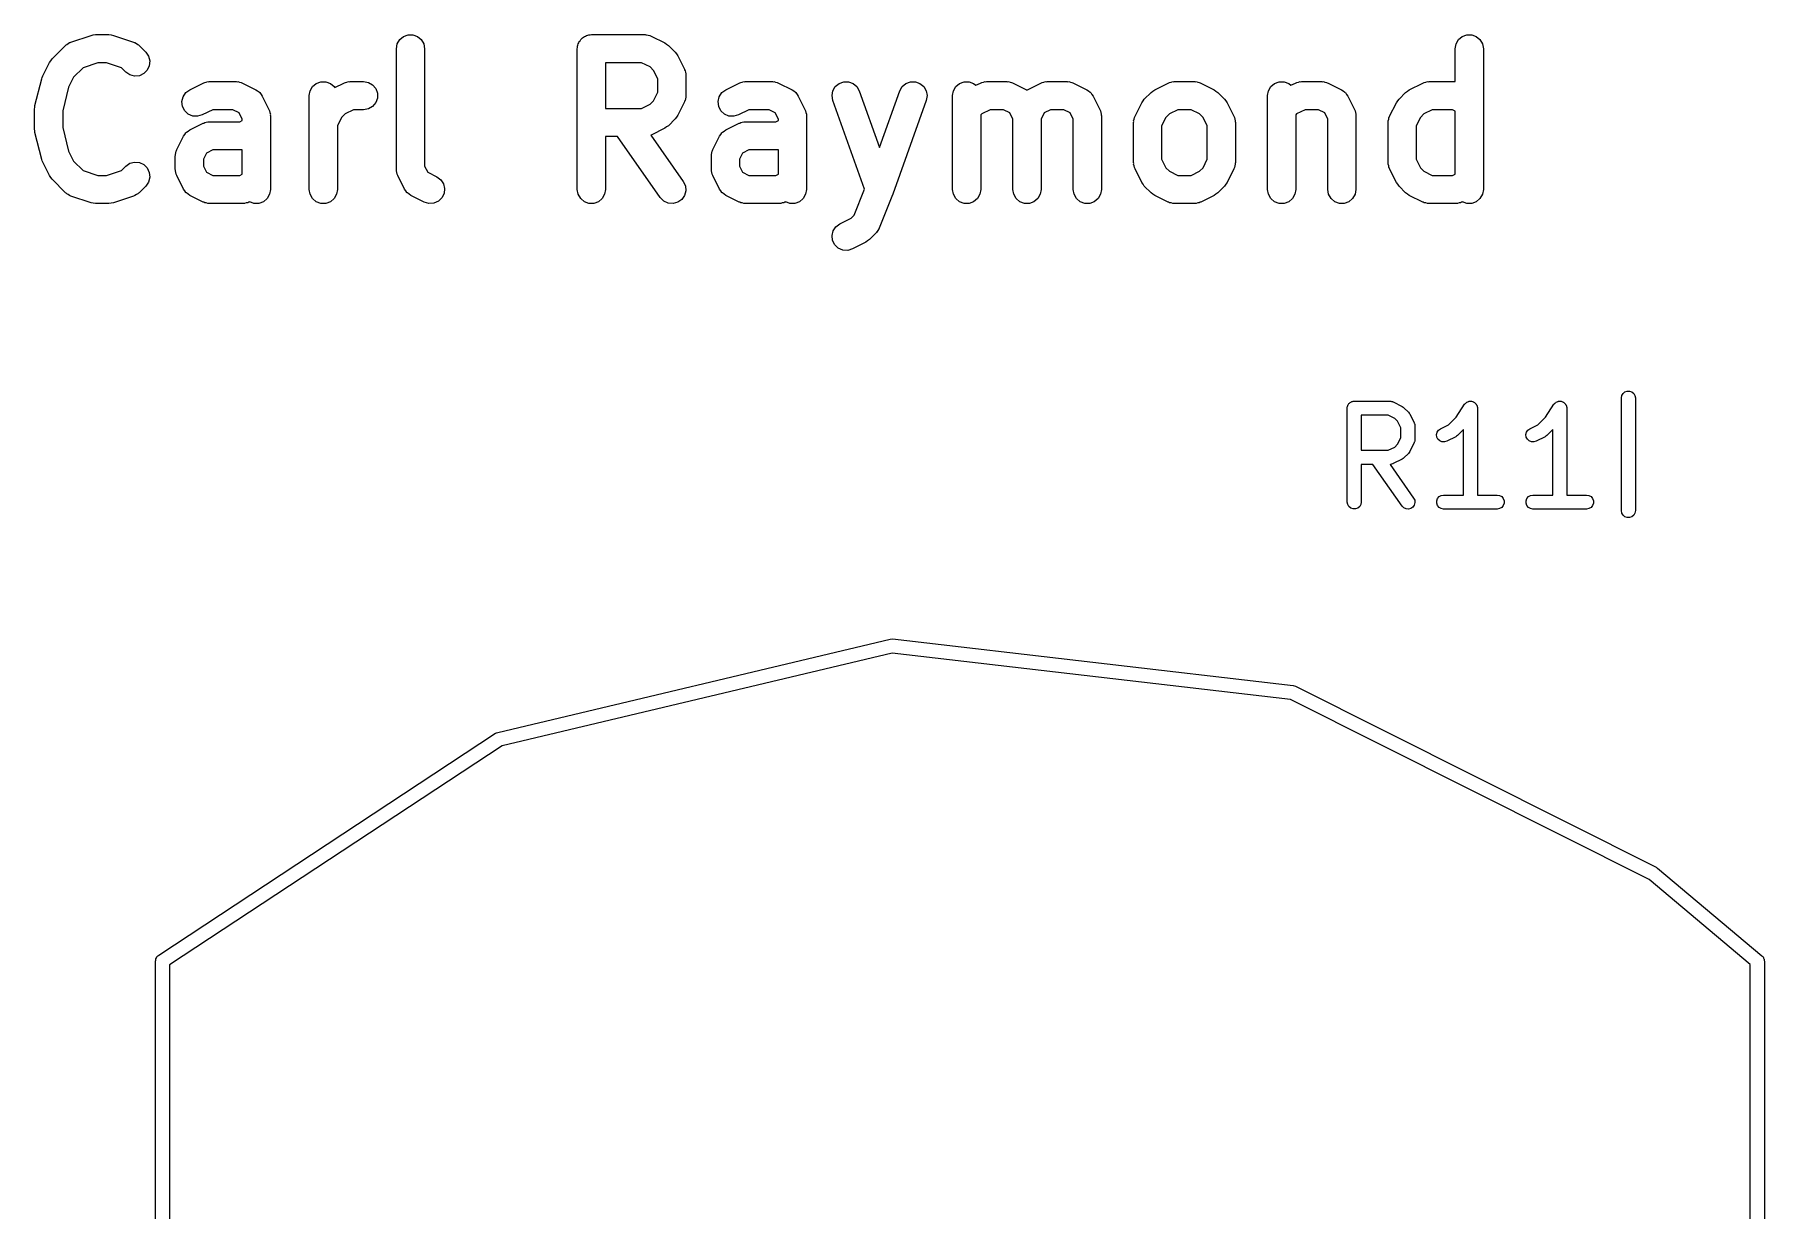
# Model space of a CAD drawing. Extents: x 76 to 223, y -93 to -41.
# Drawn here: x 150.14 to 168.57, y -53.66 to -41.13 of the extents above; entities that cross this region are included whole.
import ezdxf

# ---------------------------------------------------------------- set-up
doc = ezdxf.new("R2010")
doc.units = 0
doc.header["$MEASUREMENT"] = 0
doc.layers.add('BLACK', color=7, linetype='CONTINUOUS')

msp = doc.modelspace()

# ---------------------------------------------------------------- linework, layer by layer
at = {"layer": 'Black'}
for p, q in [((150.323, -41.3868), (150.465, -41.2439)), ((150.465, -41.2439), (150.472, -41.239)), ((150.472, -41.239), (150.478, -41.2325)), ((150.478, -41.2325), (150.494, -41.2241)), ((150.494, -41.2241), (150.508, -41.2141)), ((150.508, -41.2141), (150.516, -41.2118)), ((150.516, -41.2118), (150.524, -41.2077)), ((150.524, -41.2077), (150.738, -41.1363)), ((150.738, -41.1363), (150.762, -41.1327)), ((150.762, -41.1327), (150.786, -41.1286)), ((150.786, -41.1286), (150.929, -41.1286)), ((150.929, -41.1286), (150.952, -41.1327)), ((150.952, -41.1327), (150.976, -41.1363)), ((150.976, -41.1363), (151.19, -41.2077)), ((151.19, -41.2077), (151.198, -41.2118)), ((151.198, -41.2118), (151.206, -41.2141)), ((151.206, -41.2141), (151.221, -41.2241)), ((151.221, -41.2241), (151.236, -41.2325)), ((151.236, -41.2325), (151.242, -41.239)), ((151.242, -41.239), (151.249, -41.2439)), ((151.249, -41.2439), (151.32, -41.3154)), ((153.993, -41.2786), (154.002, -41.2273)), ((153.993, -42.5643), (153.993, -41.2786)), ((154.002, -41.2273), (154.028, -41.1822)), ((154.028, -41.1822), (154.068, -41.1487)), ((154.068, -41.1487), (154.117, -41.1308)), ((154.117, -41.1308), (154.169, -41.1308)), ((154.169, -41.1308), (154.218, -41.1487)), ((154.218, -41.1487), (154.258, -41.1822)), ((154.258, -41.1822), (154.284, -41.2273)), ((154.284, -41.2273), (154.293, -41.2786)), ((154.293, -41.2786), (154.293, -42.5289)), ((155.921, -41.2786), (155.924, -41.2656)), ((155.921, -42.7786), (155.921, -41.2786)), ((155.924, -41.2525), (155.928, -41.2402)), ((155.924, -41.2656), (155.924, -41.2525)), ((155.928, -41.2402), (155.93, -41.2273)), ((155.93, -41.2273), (155.937, -41.2159)), ((155.937, -41.2159), (155.942, -41.2036)), ((155.942, -41.2036), (155.95, -41.1935)), ((155.95, -41.1935), (155.957, -41.1822)), ((155.957, -41.1822), (155.967, -41.1737)), ((155.967, -41.1737), (155.975, -41.1637)), ((155.975, -41.1637), (155.986, -41.1571)), ((155.986, -41.1571), (155.996, -41.1487)), ((155.996, -41.1487), (156.009, -41.1442)), ((156.009, -41.1442), (156.02, -41.1376)), ((156.02, -41.1376), (156.033, -41.1353)), ((156.033, -41.1353), (156.045, -41.1308)), ((156.045, -41.1308), (156.059, -41.1308)), ((156.059, -41.1308), (156.071, -41.1286)), ((156.071, -41.1286), (156.643, -41.1286)), ((156.643, -41.1286), (156.651, -41.1301)), ((156.651, -41.1301), (156.66, -41.1296)), ((156.66, -41.1296), (156.677, -41.1346)), ((156.677, -41.1346), (156.694, -41.1376)), ((156.694, -41.1376), (156.702, -41.1419)), ((156.702, -41.1419), (156.71, -41.1444)), ((156.71, -41.1444), (156.853, -41.2158)), ((156.853, -41.2158), (156.872, -41.2301)), ((156.872, -41.2301), (156.892, -41.2439)), ((156.892, -41.2439), (156.963, -41.3154)), ((165.279, -41.2786), (165.288, -41.2273)), ((165.279, -41.6286), (165.279, -41.2786)), ((165.288, -41.2273), (165.314, -41.1822)), ((165.314, -41.1822), (165.354, -41.1487)), ((165.354, -41.1487), (165.403, -41.1308)), ((165.403, -41.1308), (165.455, -41.1308)), ((165.455, -41.1308), (165.504, -41.1487)), ((165.504, -41.1487), (165.543, -41.1822)), ((165.543, -41.1822), (165.57, -41.2273)), ((165.57, -41.2273), (165.579, -41.2786)), ((165.579, -41.2786), (165.579, -42.7786)), ((150.223, -41.5686), (150.294, -41.4258)), ((150.294, -41.4258), (150.309, -41.4065)), ((150.309, -41.4065), (150.323, -41.3868)), ((150.652, -41.4811), (150.552, -41.5817)), ((150.81, -41.4286), (150.652, -41.4811)), ((150.904, -41.4286), (150.81, -41.4286)), ((151.062, -41.4811), (150.904, -41.4286)), ((151.108, -41.5275), (151.062, -41.4811)), ((151.32, -41.3154), (151.35, -41.358)), ((151.359, -41.4603), (151.337, -41.5075)), ((151.35, -41.358), (151.364, -41.4084)), ((151.364, -41.4084), (151.359, -41.4603)), ((156.221, -41.4286), (156.221, -41.9143)), ((156.607, -41.4286), (156.221, -41.4286)), ((156.697, -41.4733), (156.607, -41.4286)), ((156.734, -41.5103), (156.697, -41.4733)), ((156.963, -41.3154), (156.977, -41.3351)), ((156.977, -41.3351), (156.991, -41.3543)), ((156.991, -41.3543), (157.063, -41.4972)), ((150.14, -41.885), (150.212, -41.5993)), ((150.212, -41.5993), (150.218, -41.5844)), ((150.218, -41.5844), (150.223, -41.5686)), ((150.552, -41.5817), (150.499, -41.6881)), ((151.151, -41.5574), (151.108, -41.5275)), ((151.201, -41.5709), (151.151, -41.5574)), ((151.253, -41.5663), (151.201, -41.5709)), ((151.3, -41.5443), (151.253, -41.5663)), ((151.337, -41.5075), (151.3, -41.5443)), ((151.79, -41.7158), (151.933, -41.6444)), ((151.933, -41.6444), (151.941, -41.6419)), ((151.941, -41.6419), (151.949, -41.6376)), ((151.949, -41.6376), (151.966, -41.6346)), ((151.966, -41.6346), (151.983, -41.6296)), ((151.983, -41.6296), (151.991, -41.6301)), ((151.991, -41.6301), (152, -41.6286)), ((152, -41.6286), (152.286, -41.6286)), ((152.286, -41.6286), (152.294, -41.6301)), ((152.294, -41.6301), (152.303, -41.6296)), ((152.303, -41.6296), (152.32, -41.6346)), ((152.32, -41.6346), (152.337, -41.6376)), ((152.337, -41.6376), (152.345, -41.6419)), ((152.345, -41.6419), (152.353, -41.6444)), ((152.353, -41.6444), (152.496, -41.7158)), ((153.099, -41.6822), (153.139, -41.6487)), ((153.139, -41.6487), (153.188, -41.6308)), ((153.188, -41.6308), (153.24, -41.6308)), ((153.24, -41.6308), (153.289, -41.6487)), ((153.289, -41.6487), (153.329, -41.6822)), ((153.336, -41.6931), (153.433, -41.6444)), ((153.433, -41.6444), (153.441, -41.6419)), ((153.441, -41.6419), (153.449, -41.6376)), ((153.449, -41.6376), (153.466, -41.6346)), ((153.466, -41.6346), (153.483, -41.6296)), ((153.483, -41.6296), (153.491, -41.6301)), ((153.491, -41.6301), (153.5, -41.6286)), ((153.5, -41.6286), (153.643, -41.6286)), ((153.643, -41.6286), (153.694, -41.6376)), ((153.694, -41.6376), (153.739, -41.6637)), ((153.739, -41.6637), (153.773, -41.7036)), ((156.779, -41.5997), (156.734, -41.5103)), ((156.779, -41.7432), (156.779, -41.5997)), ((157.063, -41.4972), (157.065, -41.5055)), ((157.065, -41.5055), (157.07, -41.513)), ((157.07, -41.513), (157.073, -41.5303)), ((157.073, -41.5303), (157.078, -41.5471)), ((157.078, -41.5471), (157.077, -41.5558)), ((157.077, -41.5558), (157.079, -41.5643)), ((157.079, -41.5643), (157.079, -41.7786)), ((157.504, -41.7158), (157.647, -41.6444)), ((157.647, -41.6444), (157.655, -41.6419)), ((157.655, -41.6419), (157.663, -41.6376)), ((157.663, -41.6376), (157.68, -41.6346)), ((157.68, -41.6346), (157.697, -41.6296)), ((157.697, -41.6296), (157.706, -41.6301)), ((157.706, -41.6301), (157.714, -41.6286)), ((157.714, -41.6286), (158, -41.6286)), ((158, -41.6286), (158.009, -41.6301)), ((158.009, -41.6301), (158.017, -41.6296)), ((158.017, -41.6296), (158.034, -41.6346)), ((158.034, -41.6346), (158.051, -41.6376)), ((158.051, -41.6376), (158.059, -41.6419)), ((158.059, -41.6419), (158.067, -41.6444)), ((158.067, -41.6444), (158.21, -41.7158)), ((158.671, -41.6815), (158.712, -41.6482)), ((158.712, -41.6482), (158.761, -41.6307)), ((158.761, -41.6307), (158.813, -41.631)), ((158.813, -41.631), (158.861, -41.6491)), ((158.861, -41.6491), (158.901, -41.6828)), ((159.385, -41.6828), (159.424, -41.6491)), ((159.424, -41.6491), (159.473, -41.631)), ((159.473, -41.631), (159.525, -41.6307)), ((159.525, -41.6307), (159.574, -41.6482)), ((159.574, -41.6482), (159.614, -41.6815)), ((159.957, -41.6822), (159.996, -41.6487)), ((159.996, -41.6487), (160.045, -41.6308)), ((160.045, -41.6308), (160.097, -41.6308)), ((160.097, -41.6308), (160.146, -41.6487)), ((160.146, -41.6487), (160.17, -41.6686)), ((160.17, -41.6686), (160.219, -41.6444)), ((160.219, -41.6444), (160.227, -41.6419)), ((160.227, -41.6419), (160.234, -41.6376)), ((160.234, -41.6376), (160.252, -41.6346)), ((160.252, -41.6346), (160.269, -41.6296)), ((160.269, -41.6296), (160.277, -41.6301)), ((160.277, -41.6301), (160.286, -41.6286)), ((160.286, -41.6286), (160.5, -41.6286)), ((160.5, -41.6286), (160.509, -41.6301)), ((160.509, -41.6301), (160.517, -41.6296)), ((160.517, -41.6296), (160.534, -41.6346)), ((160.534, -41.6346), (160.551, -41.6376)), ((160.551, -41.6376), (160.559, -41.6419)), ((160.559, -41.6419), (160.567, -41.6444)), ((160.567, -41.6444), (160.71, -41.7158)), ((160.719, -41.7158), (160.861, -41.6444)), ((160.861, -41.6444), (160.87, -41.6419)), ((160.87, -41.6419), (160.877, -41.6376)), ((160.877, -41.6376), (160.895, -41.6346)), ((160.895, -41.6346), (160.911, -41.6296)), ((160.911, -41.6296), (160.92, -41.6301)), ((160.92, -41.6301), (160.929, -41.6286)), ((160.929, -41.6286), (161.143, -41.6286)), ((161.143, -41.6286), (161.151, -41.6301)), ((161.151, -41.6301), (161.16, -41.6296)), ((161.16, -41.6296), (161.177, -41.6346)), ((161.177, -41.6346), (161.194, -41.6376)), ((161.194, -41.6376), (161.202, -41.6419)), ((161.202, -41.6419), (161.21, -41.6444)), ((161.21, -41.6444), (161.353, -41.7158)), ((162.076, -41.7158), (162.219, -41.6444)), ((162.219, -41.6444), (162.227, -41.6419)), ((162.227, -41.6419), (162.234, -41.6376)), ((162.234, -41.6376), (162.252, -41.6346)), ((162.252, -41.6346), (162.269, -41.6296)), ((162.269, -41.6296), (162.277, -41.6301)), ((162.277, -41.6301), (162.286, -41.6286)), ((162.286, -41.6286), (162.5, -41.6286)), ((162.5, -41.6286), (162.509, -41.6301)), ((162.509, -41.6301), (162.517, -41.6296)), ((162.517, -41.6296), (162.534, -41.6346)), ((162.534, -41.6346), (162.551, -41.6376)), ((162.551, -41.6376), (162.559, -41.6419)), ((162.559, -41.6419), (162.567, -41.6444)), ((162.567, -41.6444), (162.71, -41.7158)), ((163.314, -41.6822), (163.354, -41.6487)), ((163.354, -41.6487), (163.403, -41.6308)), ((163.403, -41.6308), (163.455, -41.6308)), ((163.455, -41.6308), (163.504, -41.6487)), ((163.504, -41.6487), (163.527, -41.6686)), ((163.527, -41.6686), (163.576, -41.6444)), ((163.576, -41.6444), (163.584, -41.6419)), ((163.584, -41.6419), (163.592, -41.6376)), ((163.592, -41.6376), (163.609, -41.6346)), ((163.609, -41.6346), (163.626, -41.6296)), ((163.626, -41.6296), (163.634, -41.6301)), ((163.634, -41.6301), (163.643, -41.6286)), ((163.643, -41.6286), (163.857, -41.6286)), ((163.857, -41.6286), (163.866, -41.6301)), ((163.866, -41.6301), (163.874, -41.6296)), ((163.874, -41.6296), (163.891, -41.6346)), ((163.891, -41.6346), (163.908, -41.6376)), ((163.908, -41.6376), (163.916, -41.6419)), ((163.916, -41.6419), (163.924, -41.6444)), ((163.924, -41.6444), (164.067, -41.7158)), ((164.79, -41.7158), (164.933, -41.6444)), ((164.933, -41.6444), (164.941, -41.6419)), ((164.941, -41.6419), (164.949, -41.6376)), ((164.949, -41.6376), (164.966, -41.6346)), ((164.966, -41.6346), (164.983, -41.6296)), ((164.983, -41.6296), (164.991, -41.6301)), ((164.991, -41.6301), (165, -41.6286)), ((165, -41.6286), (165.279, -41.6286)), ((150.499, -41.6881), (150.436, -41.9399)), ((151.707, -41.841), (151.72, -41.7903)), ((151.713, -41.8928), (151.707, -41.841)), ((151.72, -41.7903), (151.748, -41.7469)), ((151.748, -41.7469), (151.79, -41.7158)), ((152.496, -41.7158), (152.513, -41.7289)), ((152.513, -41.7289), (152.532, -41.7411)), ((152.532, -41.7411), (152.534, -41.7444)), ((152.534, -41.7444), (152.537, -41.7469)), ((152.537, -41.7469), (152.55, -41.7652)), ((152.55, -41.7652), (152.563, -41.7829)), ((152.563, -41.7829), (152.634, -41.9258)), ((153.064, -41.7786), (153.073, -41.7273)), ((153.064, -42.7786), (153.064, -41.7786)), ((153.073, -41.7273), (153.099, -41.6822)), ((153.329, -41.6822), (153.336, -41.6931)), ((153.773, -41.8536), (153.739, -41.8935)), ((153.773, -41.7036), (153.791, -41.7525)), ((153.791, -41.8046), (153.773, -41.8536)), ((153.791, -41.7525), (153.791, -41.8046)), ((156.697, -41.8696), (156.734, -41.8326)), ((156.734, -41.8326), (156.779, -41.7432)), ((157.063, -41.8457), (156.991, -41.9885)), ((157.065, -41.8374), (157.063, -41.8457)), ((157.07, -41.8299), (157.065, -41.8374)), ((157.073, -41.8126), (157.07, -41.8299)), ((157.078, -41.7957), (157.073, -41.8126)), ((157.079, -41.7786), (157.077, -41.7871)), ((157.077, -41.7871), (157.078, -41.7957)), ((157.422, -41.841), (157.434, -41.7903)), ((157.428, -41.8928), (157.422, -41.841)), ((157.434, -41.7903), (157.463, -41.7469)), ((157.463, -41.7469), (157.504, -41.7158)), ((158.21, -41.7158), (158.228, -41.7289)), ((158.228, -41.7289), (158.246, -41.7411)), ((158.246, -41.7411), (158.248, -41.7444)), ((158.248, -41.7444), (158.252, -41.7469)), ((158.252, -41.7469), (158.264, -41.7652)), ((158.264, -41.7652), (158.277, -41.7829)), ((158.277, -41.7829), (158.348, -41.9258)), ((158.636, -41.7777), (158.645, -41.7264)), ((158.644, -41.829), (158.636, -41.7777)), ((158.983, -42.7756), (158.644, -41.829)), ((158.645, -41.7264), (158.671, -41.6815)), ((158.901, -41.6828), (158.927, -41.7281)), ((158.927, -41.7281), (159.143, -42.3326)), ((159.143, -42.3326), (159.359, -41.7281)), ((159.641, -41.829), (159.284, -42.829)), ((159.359, -41.7281), (159.385, -41.6828)), ((159.614, -41.6815), (159.641, -41.7264)), ((159.641, -41.7264), (159.65, -41.7777)), ((159.65, -41.7777), (159.641, -41.829)), ((159.921, -41.7786), (159.93, -41.7273)), ((159.921, -42.7786), (159.921, -41.7786)), ((159.93, -41.7273), (159.957, -41.6822)), ((160.71, -41.7158), (160.714, -41.7191)), ((160.714, -41.7191), (160.719, -41.7158)), ((161.353, -41.7158), (161.37, -41.7289)), ((161.37, -41.7289), (161.389, -41.7411)), ((161.389, -41.7411), (161.391, -41.7444)), ((161.391, -41.7444), (161.395, -41.7469)), ((161.395, -41.7469), (161.407, -41.7652)), ((161.407, -41.7652), (161.42, -41.7829)), ((161.42, -41.7829), (161.491, -41.9258)), ((161.866, -41.9972), (161.937, -41.8543)), ((161.937, -41.8543), (161.952, -41.8351)), ((161.952, -41.8351), (161.965, -41.8154)), ((161.965, -41.8154), (162.037, -41.7439)), ((162.037, -41.7439), (162.056, -41.7301)), ((162.056, -41.7301), (162.076, -41.7158)), ((162.71, -41.7158), (162.729, -41.7301)), ((162.729, -41.7301), (162.749, -41.7439)), ((162.749, -41.7439), (162.82, -41.8154)), ((162.82, -41.8154), (162.834, -41.835)), ((162.834, -41.835), (162.848, -41.8543)), ((162.848, -41.8543), (162.92, -41.9972)), ((163.279, -41.7786), (163.288, -41.7273)), ((163.279, -42.7786), (163.279, -41.7786)), ((163.288, -41.7273), (163.314, -41.6822)), ((164.067, -41.7158), (164.085, -41.7289)), ((164.085, -41.7289), (164.103, -41.7411)), ((164.103, -41.7411), (164.106, -41.7444)), ((164.106, -41.7444), (164.109, -41.7469)), ((164.109, -41.7469), (164.121, -41.7652)), ((164.121, -41.7652), (164.134, -41.7829)), ((164.134, -41.7829), (164.206, -41.9258)), ((164.58, -41.9972), (164.652, -41.8543)), ((164.652, -41.8543), (164.666, -41.8351)), ((164.666, -41.8351), (164.68, -41.8154)), ((164.68, -41.8154), (164.751, -41.7439)), ((164.751, -41.7439), (164.771, -41.7301)), ((164.771, -41.7301), (164.79, -41.7158)), ((150.136, -41.9214), (150.139, -41.9034)), ((150.136, -42.1357), (150.136, -41.9214)), ((150.139, -41.9034), (150.14, -41.885)), ((150.436, -41.9399), (150.436, -42.1172)), ((151.737, -41.9394), (151.713, -41.8928)), ((151.774, -41.9752), (151.737, -41.9394)), ((151.822, -41.9959), (151.774, -41.9752)), ((151.874, -41.999), (151.822, -41.9959)), ((151.924, -41.9842), (151.874, -41.999)), ((152.035, -41.9286), (151.924, -41.9842)), ((152.25, -41.9286), (152.035, -41.9286)), ((152.317, -41.9618), (152.25, -41.9286)), ((152.35, -42.0283), (152.317, -41.9618)), ((152.35, -42.043), (152.35, -42.0283)), ((152.634, -41.9258), (152.637, -41.9341)), ((152.637, -41.9341), (152.641, -41.9416)), ((152.641, -41.9416), (152.644, -41.9589)), ((152.644, -41.9589), (152.649, -41.9757)), ((152.649, -41.9757), (152.648, -41.9843)), ((152.648, -41.9843), (152.65, -41.9929)), ((152.65, -41.9929), (152.65, -42.7786)), ((153.409, -42.0103), (153.364, -42.0997)), ((153.446, -41.9733), (153.409, -42.0103)), ((153.535, -41.9286), (153.446, -41.9733)), ((153.643, -41.9286), (153.535, -41.9286)), ((153.694, -41.9195), (153.643, -41.9286)), ((153.739, -41.8935), (153.694, -41.9195)), ((156.221, -41.9143), (156.607, -41.9143)), ((156.607, -41.9143), (156.697, -41.8696)), ((156.963, -42.0275), (156.892, -42.0989)), ((156.977, -42.0078), (156.963, -42.0275)), ((156.991, -41.9885), (156.977, -42.0078)), ((157.451, -41.9394), (157.428, -41.8928)), ((157.489, -41.9752), (157.451, -41.9394)), ((157.537, -41.9959), (157.489, -41.9752)), ((157.589, -41.999), (157.537, -41.9959)), ((157.639, -41.9842), (157.589, -41.999)), ((157.75, -41.9286), (157.639, -41.9842)), ((157.965, -41.9286), (157.75, -41.9286)), ((158.031, -41.9618), (157.965, -41.9286)), ((158.064, -42.0283), (158.031, -41.9618)), ((158.064, -42.043), (158.064, -42.0283)), ((158.348, -41.9258), (158.351, -41.9341)), ((158.351, -41.9341), (158.355, -41.9416)), ((158.355, -41.9416), (158.358, -41.9589)), ((158.358, -41.9589), (158.363, -41.9757)), ((158.363, -41.9757), (158.363, -41.9843)), ((158.363, -41.9843), (158.364, -41.9929)), ((158.364, -41.9929), (158.364, -42.7786)), ((160.232, -41.9733), (160.221, -41.9836)), ((160.221, -41.9836), (160.221, -42.7786)), ((160.321, -41.9286), (160.232, -41.9733)), ((160.465, -41.9286), (160.321, -41.9286)), ((160.531, -41.9618), (160.465, -41.9286)), ((160.564, -42.0283), (160.531, -41.9618)), ((160.564, -42.7786), (160.564, -42.0283)), ((160.898, -41.9618), (160.864, -42.0283)), ((160.864, -42.0283), (160.864, -42.7786)), ((160.964, -41.9286), (160.898, -41.9618)), ((161.107, -41.9286), (160.964, -41.9286)), ((161.174, -41.9618), (161.107, -41.9286)), ((161.207, -42.0283), (161.174, -41.9618)), ((161.207, -42.7786), (161.207, -42.0283)), ((161.491, -41.9258), (161.494, -41.9341)), ((161.494, -41.9341), (161.498, -41.9416)), ((161.498, -41.9416), (161.501, -41.9589)), ((161.501, -41.9589), (161.506, -41.9757)), ((161.506, -41.9757), (161.506, -41.9843)), ((161.506, -41.9843), (161.507, -41.9929)), ((161.507, -41.9929), (161.507, -42.7786)), ((161.851, -42.0471), (161.856, -42.0303)), ((161.856, -42.0303), (161.859, -42.013)), ((161.859, -42.013), (161.863, -42.0055)), ((161.863, -42.0055), (161.866, -41.9972)), ((162.195, -42.0103), (162.15, -42.0997)), ((162.232, -41.9733), (162.195, -42.0103)), ((162.321, -41.9286), (162.232, -41.9733)), ((162.465, -41.9286), (162.321, -41.9286)), ((162.554, -41.9733), (162.465, -41.9286)), ((162.591, -42.0103), (162.554, -41.9733)), ((162.636, -42.0997), (162.591, -42.0103)), ((162.92, -41.9972), (162.922, -42.0055)), ((162.922, -42.0055), (162.927, -42.013)), ((162.927, -42.013), (162.93, -42.0303)), ((162.93, -42.0303), (162.935, -42.0471)), ((163.589, -41.9733), (163.579, -41.9836)), ((163.579, -41.9836), (163.579, -42.7786)), ((163.678, -41.9286), (163.589, -41.9733)), ((163.822, -41.9286), (163.678, -41.9286)), ((163.888, -41.9618), (163.822, -41.9286)), ((163.921, -42.0283), (163.888, -41.9618)), ((163.921, -42.7786), (163.921, -42.0283)), ((164.206, -41.9258), (164.208, -41.9341)), ((164.208, -41.9341), (164.212, -41.9416)), ((164.212, -41.9416), (164.215, -41.9589)), ((164.215, -41.9589), (164.22, -41.9757)), ((164.22, -41.9757), (164.22, -41.9843)), ((164.22, -41.9843), (164.221, -41.9929)), ((164.221, -41.9929), (164.221, -42.7786)), ((164.565, -42.0471), (164.57, -42.0303)), ((164.57, -42.0303), (164.573, -42.013)), ((164.573, -42.013), (164.578, -42.0055)), ((164.578, -42.0055), (164.58, -41.9972)), ((164.909, -42.0103), (164.864, -42.0997)), ((164.946, -41.9733), (164.909, -42.0103)), ((165.035, -41.9286), (164.946, -41.9733)), ((165.25, -41.9286), (165.035, -41.9286)), ((165.279, -41.9427), (165.25, -41.9286)), ((165.279, -42.6144), (165.279, -41.9427)), ((150.139, -42.1538), (150.136, -42.1357)), ((150.14, -42.1721), (150.139, -42.1538)), ((150.212, -42.4578), (150.14, -42.1721)), ((150.436, -42.1172), (150.499, -42.3691)), ((151.652, -42.3543), (151.723, -42.2115)), ((151.723, -42.2115), (151.736, -42.1938)), ((151.736, -42.1938), (151.748, -42.1754)), ((151.748, -42.1754), (151.752, -42.173)), ((151.752, -42.173), (151.754, -42.1696)), ((151.754, -42.1696), (151.772, -42.1575)), ((151.772, -42.1575), (151.79, -42.1444)), ((151.79, -42.1444), (151.933, -42.073)), ((151.933, -42.073), (151.941, -42.0705)), ((151.941, -42.0705), (151.949, -42.0662)), ((151.949, -42.0662), (151.966, -42.0631)), ((151.966, -42.0631), (151.983, -42.0581)), ((151.983, -42.0581), (151.991, -42.0586)), ((151.991, -42.0586), (152, -42.0571)), ((152, -42.0571), (152.322, -42.0571)), ((152.322, -42.0571), (152.35, -42.043)), ((153.364, -42.0997), (153.364, -42.7786)), ((156.35, -42.2143), (156.221, -42.2143)), ((156.221, -42.2143), (156.221, -42.7786)), ((156.806, -42.8646), (156.35, -42.2143)), ((156.71, -42.1985), (156.706, -42.1995)), ((156.706, -42.1995), (157.051, -42.6926)), ((156.853, -42.127), (156.71, -42.1985)), ((156.872, -42.1127), (156.853, -42.127)), ((156.892, -42.0989), (156.872, -42.1127)), ((157.366, -42.3543), (157.437, -42.2115)), ((157.437, -42.2115), (157.45, -42.1938)), ((157.45, -42.1938), (157.463, -42.1754)), ((157.463, -42.1754), (157.466, -42.173)), ((157.466, -42.173), (157.468, -42.1696)), ((157.468, -42.1696), (157.487, -42.1575)), ((157.487, -42.1575), (157.504, -42.1444)), ((157.504, -42.1444), (157.647, -42.073)), ((157.647, -42.073), (157.655, -42.0705)), ((157.655, -42.0705), (157.663, -42.0662)), ((157.663, -42.0662), (157.68, -42.0631)), ((157.68, -42.0631), (157.697, -42.0581)), ((157.697, -42.0581), (157.706, -42.0586)), ((157.706, -42.0586), (157.714, -42.0571)), ((157.714, -42.0571), (158.036, -42.0571)), ((158.036, -42.0571), (158.064, -42.043)), ((161.85, -42.0643), (161.852, -42.0558)), ((161.85, -42.4929), (161.85, -42.0643)), ((161.852, -42.0558), (161.851, -42.0471)), ((162.15, -42.0997), (162.15, -42.4574)), ((162.636, -42.4574), (162.636, -42.0997)), ((162.935, -42.0471), (162.934, -42.0558)), ((162.934, -42.0558), (162.936, -42.0643)), ((162.936, -42.0643), (162.936, -42.4929)), ((164.564, -42.0643), (164.566, -42.0558)), ((164.564, -42.4929), (164.564, -42.0643)), ((164.566, -42.0558), (164.565, -42.0471)), ((164.864, -42.0997), (164.864, -42.4574)), ((150.499, -42.3691), (150.552, -42.4754)), ((151.637, -42.4043), (151.642, -42.3874)), ((151.637, -42.4129), (151.637, -42.4043)), ((151.642, -42.3874), (151.645, -42.3701)), ((151.645, -42.3701), (151.649, -42.3626)), ((151.649, -42.3626), (151.652, -42.3543)), ((151.969, -42.3904), (151.936, -42.4568)), ((152.035, -42.3571), (151.969, -42.3904)), ((152.35, -42.3571), (152.035, -42.3571)), ((152.35, -42.6144), (152.35, -42.3571)), ((157.351, -42.4043), (157.356, -42.3874)), ((157.352, -42.4129), (157.351, -42.4043)), ((157.356, -42.3874), (157.359, -42.3701)), ((157.359, -42.3701), (157.363, -42.3626)), ((157.363, -42.3626), (157.366, -42.3543)), ((157.683, -42.3904), (157.65, -42.4568)), ((157.75, -42.3571), (157.683, -42.3904)), ((158.064, -42.3571), (157.75, -42.3571)), ((158.064, -42.6144), (158.064, -42.3571)), ((150.218, -42.4728), (150.212, -42.4578)), ((150.223, -42.4885), (150.218, -42.4728)), ((150.294, -42.6314), (150.223, -42.4885)), ((150.552, -42.4754), (150.652, -42.576)), ((150.652, -42.576), (150.81, -42.6286)), ((150.904, -42.6286), (151.062, -42.576)), ((151.062, -42.576), (151.108, -42.5296)), ((151.108, -42.5296), (151.151, -42.4998)), ((151.151, -42.4998), (151.201, -42.4863)), ((151.201, -42.4863), (151.253, -42.4908)), ((151.253, -42.4908), (151.3, -42.5128)), ((151.3, -42.5128), (151.337, -42.5497)), ((151.337, -42.5497), (151.359, -42.5969)), ((151.636, -42.4214), (151.637, -42.4129)), ((151.636, -42.5643), (151.636, -42.4214)), ((151.637, -42.5728), (151.636, -42.5643)), ((151.637, -42.5814), (151.637, -42.5728)), ((151.642, -42.5983), (151.637, -42.5814)), ((151.936, -42.4568), (151.936, -42.5289)), ((151.936, -42.5289), (151.969, -42.5953)), ((153.994, -42.5728), (153.993, -42.5643)), ((153.994, -42.5814), (153.994, -42.5728)), ((153.999, -42.5983), (153.994, -42.5814)), ((154.293, -42.5289), (154.326, -42.5953)), ((157.35, -42.4214), (157.352, -42.4129)), ((157.35, -42.5643), (157.35, -42.4214)), ((157.352, -42.5728), (157.35, -42.5643)), ((157.351, -42.5814), (157.352, -42.5728)), ((157.356, -42.5983), (157.351, -42.5814)), ((157.65, -42.4568), (157.65, -42.5289)), ((157.65, -42.5289), (157.683, -42.5953)), ((161.852, -42.5014), (161.85, -42.4929)), ((161.851, -42.51), (161.852, -42.5014)), ((161.856, -42.5268), (161.851, -42.51)), ((161.859, -42.5442), (161.856, -42.5268)), ((161.863, -42.5517), (161.859, -42.5442)), ((161.866, -42.5599), (161.863, -42.5517)), ((161.937, -42.7028), (161.866, -42.5599)), ((162.15, -42.4574), (162.195, -42.5469)), ((162.195, -42.5469), (162.232, -42.5839)), ((162.232, -42.5839), (162.321, -42.6286)), ((162.465, -42.6286), (162.554, -42.5839)), ((162.554, -42.5839), (162.591, -42.5469)), ((162.591, -42.5469), (162.636, -42.4574)), ((162.92, -42.5599), (162.848, -42.7028)), ((162.922, -42.5516), (162.92, -42.5599)), ((162.927, -42.5442), (162.922, -42.5516)), ((162.93, -42.5268), (162.927, -42.5442)), ((162.935, -42.51), (162.93, -42.5268)), ((162.936, -42.4929), (162.934, -42.5014)), ((162.934, -42.5014), (162.935, -42.51)), ((164.566, -42.5014), (164.564, -42.4929)), ((164.565, -42.51), (164.566, -42.5014)), ((164.57, -42.5268), (164.565, -42.51)), ((164.573, -42.5442), (164.57, -42.5268)), ((164.578, -42.5517), (164.573, -42.5442)), ((164.58, -42.5599), (164.578, -42.5517)), ((164.652, -42.7028), (164.58, -42.5599)), ((164.864, -42.4574), (164.909, -42.5469)), ((164.909, -42.5469), (164.946, -42.5839)), ((164.946, -42.5839), (165.035, -42.6286)), ((150.309, -42.6507), (150.294, -42.6314)), ((150.323, -42.6704), (150.309, -42.6507)), ((150.465, -42.8132), (150.323, -42.6704)), ((150.81, -42.6286), (150.904, -42.6286)), ((151.32, -42.7418), (151.249, -42.8132)), ((151.35, -42.6991), (151.32, -42.7418)), ((151.364, -42.6488), (151.35, -42.6991)), ((151.359, -42.5969), (151.364, -42.6488)), ((151.645, -42.6156), (151.642, -42.5983)), ((151.649, -42.6231), (151.645, -42.6156)), ((151.652, -42.6314), (151.649, -42.6231)), ((151.723, -42.7742), (151.652, -42.6314)), ((151.736, -42.7919), (151.723, -42.7742)), ((151.969, -42.5953), (152.035, -42.6286)), ((152.035, -42.6286), (152.322, -42.6286)), ((152.322, -42.6286), (152.35, -42.6144)), ((154.002, -42.6156), (153.999, -42.5983)), ((154.006, -42.6231), (154.002, -42.6156)), ((154.009, -42.6314), (154.006, -42.6231)), ((154.08, -42.7742), (154.009, -42.6314)), ((154.093, -42.7919), (154.08, -42.7742)), ((154.326, -42.5953), (154.424, -42.6444)), ((154.424, -42.6444), (154.466, -42.6754)), ((154.466, -42.6754), (154.495, -42.7189)), ((154.495, -42.7189), (154.507, -42.7696)), ((154.507, -42.7696), (154.501, -42.8213)), ((157.051, -42.6926), (157.073, -42.7398)), ((157.073, -42.7398), (157.078, -42.7917)), ((157.359, -42.6156), (157.356, -42.5983)), ((157.363, -42.6231), (157.359, -42.6156)), ((157.366, -42.6314), (157.363, -42.6231)), ((157.437, -42.7742), (157.366, -42.6314)), ((157.45, -42.7919), (157.437, -42.7742)), ((157.683, -42.5953), (157.75, -42.6286)), ((157.75, -42.6286), (158.036, -42.6286)), ((158.036, -42.6286), (158.064, -42.6144)), ((158.872, -43.0514), (158.983, -42.7756)), ((161.952, -42.7221), (161.937, -42.7028)), ((161.965, -42.7418), (161.952, -42.7221)), ((162.037, -42.8132), (161.965, -42.7418)), ((162.321, -42.6286), (162.465, -42.6286)), ((162.82, -42.7418), (162.749, -42.8132)), ((162.834, -42.7221), (162.82, -42.7418)), ((162.848, -42.7028), (162.834, -42.7221)), ((164.666, -42.7221), (164.652, -42.7028)), ((164.68, -42.7418), (164.666, -42.7221)), ((164.751, -42.8132), (164.68, -42.7418)), ((165.035, -42.6286), (165.25, -42.6286)), ((165.25, -42.6286), (165.279, -42.6144)), ((150.472, -42.8182), (150.465, -42.8132)), ((150.478, -42.8246), (150.472, -42.8182)), ((150.494, -42.833), (150.478, -42.8246)), ((150.508, -42.8431), (150.494, -42.833)), ((150.516, -42.8453), (150.508, -42.8431)), ((150.524, -42.8494), (150.516, -42.8453)), ((150.738, -42.9209), (150.524, -42.8494)), ((150.762, -42.9244), (150.738, -42.9209)), ((150.786, -42.9286), (150.762, -42.9244)), ((150.929, -42.9286), (150.786, -42.9286)), ((150.952, -42.9244), (150.929, -42.9286)), ((150.976, -42.9209), (150.952, -42.9244)), ((151.19, -42.8494), (150.976, -42.9209)), ((151.198, -42.8453), (151.19, -42.8494)), ((151.206, -42.8431), (151.198, -42.8453)), ((151.221, -42.833), (151.206, -42.8431)), ((151.236, -42.8246), (151.221, -42.833)), ((151.242, -42.8182), (151.236, -42.8246)), ((151.249, -42.8132), (151.242, -42.8182)), ((151.748, -42.8103), (151.736, -42.7919)), ((151.752, -42.8127), (151.748, -42.8103)), ((151.754, -42.8161), (151.752, -42.8127)), ((151.772, -42.8282), (151.754, -42.8161)), ((151.79, -42.8413), (151.772, -42.8282)), ((151.933, -42.9127), (151.79, -42.8413)), ((151.941, -42.9152), (151.933, -42.9127)), ((151.949, -42.9195), (151.941, -42.9152)), ((151.966, -42.9226), (151.949, -42.9195)), ((151.983, -42.9276), (151.966, -42.9226)), ((151.991, -42.9271), (151.983, -42.9276)), ((152, -42.9286), (151.991, -42.9271)), ((152.357, -42.9286), (152, -42.9286)), ((152.366, -42.9271), (152.357, -42.9286)), ((152.374, -42.9276), (152.366, -42.9271)), ((152.391, -42.9226), (152.374, -42.9276)), ((152.408, -42.9195), (152.391, -42.9226)), ((152.416, -42.9152), (152.408, -42.9195)), ((152.424, -42.9127), (152.416, -42.9152)), ((152.429, -42.9101), (152.424, -42.9127)), ((152.474, -42.9263), (152.429, -42.9101)), ((152.526, -42.9263), (152.474, -42.9263)), ((152.575, -42.9085), (152.526, -42.9263)), ((152.615, -42.875), (152.575, -42.9085)), ((152.641, -42.8299), (152.615, -42.875)), ((152.65, -42.7786), (152.641, -42.8299)), ((153.073, -42.8299), (153.064, -42.7786)), ((153.099, -42.875), (153.073, -42.8299)), ((153.139, -42.9085), (153.099, -42.875)), ((153.188, -42.9263), (153.139, -42.9085)), ((153.24, -42.9263), (153.188, -42.9263)), ((153.289, -42.9085), (153.24, -42.9263)), ((153.329, -42.875), (153.289, -42.9085)), ((153.355, -42.8299), (153.329, -42.875)), ((153.364, -42.7786), (153.355, -42.8299)), ((154.105, -42.8103), (154.093, -42.7919)), ((154.109, -42.8127), (154.105, -42.8103)), ((154.111, -42.8161), (154.109, -42.8127)), ((154.13, -42.8282), (154.111, -42.8161)), ((154.147, -42.8413), (154.13, -42.8282)), ((154.29, -42.9127), (154.147, -42.8413)), ((154.34, -42.9276), (154.29, -42.9127)), ((154.392, -42.9245), (154.34, -42.9276)), ((154.44, -42.9037), (154.392, -42.9245)), ((154.478, -42.8679), (154.44, -42.9037)), ((154.501, -42.8213), (154.478, -42.8679)), ((155.93, -42.8299), (155.921, -42.7786)), ((155.957, -42.875), (155.93, -42.8299)), ((155.996, -42.9085), (155.957, -42.875)), ((156.045, -42.9263), (155.996, -42.9085)), ((156.097, -42.9263), (156.045, -42.9263)), ((156.146, -42.9085), (156.097, -42.9263)), ((156.186, -42.875), (156.146, -42.9085)), ((156.212, -42.8299), (156.186, -42.875)), ((156.221, -42.7786), (156.212, -42.8299)), ((156.843, -42.9014), (156.806, -42.8646)), ((156.89, -42.9235), (156.843, -42.9014)), ((156.942, -42.928), (156.89, -42.9235)), ((156.992, -42.9145), (156.942, -42.928)), ((157.035, -42.8847), (156.992, -42.9145)), ((157.065, -42.842), (157.035, -42.8847)), ((157.078, -42.7917), (157.065, -42.842)), ((157.463, -42.8103), (157.45, -42.7919)), ((157.466, -42.8127), (157.463, -42.8103)), ((157.468, -42.8161), (157.466, -42.8127)), ((157.487, -42.8282), (157.468, -42.8161)), ((157.504, -42.8413), (157.487, -42.8282)), ((157.647, -42.9127), (157.504, -42.8413)), ((157.655, -42.9152), (157.647, -42.9127)), ((157.663, -42.9195), (157.655, -42.9152)), ((157.68, -42.9226), (157.663, -42.9195)), ((157.697, -42.9276), (157.68, -42.9226)), ((157.706, -42.9271), (157.697, -42.9276)), ((157.714, -42.9286), (157.706, -42.9271)), ((158.071, -42.9286), (157.714, -42.9286)), ((158.08, -42.9271), (158.071, -42.9286)), ((158.089, -42.9276), (158.08, -42.9271)), ((158.105, -42.9226), (158.089, -42.9276)), ((158.123, -42.9195), (158.105, -42.9226)), ((158.13, -42.9152), (158.123, -42.9195)), ((158.139, -42.9127), (158.13, -42.9152)), ((158.144, -42.9101), (158.139, -42.9127)), ((158.188, -42.9263), (158.144, -42.9101)), ((158.24, -42.9263), (158.188, -42.9263)), ((158.289, -42.9085), (158.24, -42.9263)), ((158.329, -42.875), (158.289, -42.9085)), ((158.355, -42.8299), (158.329, -42.875)), ((158.364, -42.7786), (158.355, -42.8299)), ((159.282, -42.8343), (159.139, -43.1914)), ((159.283, -42.8324), (159.282, -42.8343)), ((159.284, -42.8298), (159.283, -42.8307)), ((159.283, -42.8307), (159.283, -42.8324)), ((159.284, -42.829), (159.284, -42.8298)), ((159.93, -42.8299), (159.921, -42.7786)), ((159.957, -42.875), (159.93, -42.8299)), ((159.996, -42.9085), (159.957, -42.875)), ((160.045, -42.9263), (159.996, -42.9085)), ((160.097, -42.9263), (160.045, -42.9263)), ((160.146, -42.9085), (160.097, -42.9263)), ((160.186, -42.875), (160.146, -42.9085)), ((160.212, -42.8299), (160.186, -42.875)), ((160.221, -42.7786), (160.212, -42.8299)), ((160.573, -42.8299), (160.564, -42.7786)), ((160.599, -42.875), (160.573, -42.8299)), ((160.639, -42.9085), (160.599, -42.875)), ((160.688, -42.9263), (160.639, -42.9085)), ((160.74, -42.9263), (160.688, -42.9263)), ((160.789, -42.9085), (160.74, -42.9263)), ((160.829, -42.875), (160.789, -42.9085)), ((160.855, -42.8299), (160.829, -42.875)), ((160.864, -42.7786), (160.855, -42.8299)), ((161.216, -42.8299), (161.207, -42.7786)), ((161.242, -42.875), (161.216, -42.8299)), ((161.282, -42.9085), (161.242, -42.875)), ((161.331, -42.9263), (161.282, -42.9085)), ((161.383, -42.9263), (161.331, -42.9263)), ((161.432, -42.9085), (161.383, -42.9263)), ((161.472, -42.875), (161.432, -42.9085)), ((161.498, -42.8299), (161.472, -42.875)), ((161.507, -42.7786), (161.498, -42.8299)), ((162.056, -42.827), (162.037, -42.8132)), ((162.076, -42.8413), (162.056, -42.827)), ((162.219, -42.9127), (162.076, -42.8413)), ((162.227, -42.9152), (162.219, -42.9127)), ((162.234, -42.9195), (162.227, -42.9152)), ((162.252, -42.9226), (162.234, -42.9195)), ((162.269, -42.9276), (162.252, -42.9226)), ((162.277, -42.9271), (162.269, -42.9276)), ((162.286, -42.9286), (162.277, -42.9271)), ((162.5, -42.9286), (162.286, -42.9286)), ((162.509, -42.9271), (162.5, -42.9286)), ((162.517, -42.9276), (162.509, -42.9271)), ((162.534, -42.9226), (162.517, -42.9276)), ((162.551, -42.9195), (162.534, -42.9226)), ((162.559, -42.9152), (162.551, -42.9195)), ((162.567, -42.9127), (162.559, -42.9152)), ((162.71, -42.8413), (162.567, -42.9127)), ((162.729, -42.827), (162.71, -42.8413)), ((162.749, -42.8132), (162.729, -42.827)), ((163.288, -42.8299), (163.279, -42.7786)), ((163.314, -42.875), (163.288, -42.8299)), ((163.354, -42.9085), (163.314, -42.875)), ((163.403, -42.9263), (163.354, -42.9085)), ((163.455, -42.9263), (163.403, -42.9263)), ((163.504, -42.9085), (163.455, -42.9263)), ((163.543, -42.875), (163.504, -42.9085)), ((163.57, -42.8299), (163.543, -42.875)), ((163.579, -42.7786), (163.57, -42.8299)), ((163.93, -42.8299), (163.921, -42.7786)), ((163.957, -42.875), (163.93, -42.8299)), ((163.996, -42.9085), (163.957, -42.875)), ((164.045, -42.9263), (163.996, -42.9085)), ((164.097, -42.9263), (164.045, -42.9263)), ((164.146, -42.9085), (164.097, -42.9263)), ((164.186, -42.875), (164.146, -42.9085)), ((164.212, -42.8299), (164.186, -42.875)), ((164.221, -42.7786), (164.212, -42.8299)), ((164.771, -42.827), (164.751, -42.8132)), ((164.79, -42.8413), (164.771, -42.827)), ((164.933, -42.9127), (164.79, -42.8413)), ((164.941, -42.9152), (164.933, -42.9127)), ((164.949, -42.9195), (164.941, -42.9152)), ((164.966, -42.9226), (164.949, -42.9195)), ((164.983, -42.9276), (164.966, -42.9226)), ((164.991, -42.9271), (164.983, -42.9276)), ((165, -42.9286), (164.991, -42.9271)), ((165.286, -42.9286), (165, -42.9286)), ((165.294, -42.9271), (165.286, -42.9286)), ((165.303, -42.9276), (165.294, -42.9271)), ((165.32, -42.9226), (165.303, -42.9276)), ((165.337, -42.9195), (165.32, -42.9226)), ((165.345, -42.9152), (165.337, -42.9195)), ((165.353, -42.9127), (165.345, -42.9152)), ((165.358, -42.9101), (165.353, -42.9127)), ((165.403, -42.9263), (165.358, -42.9101)), ((165.455, -42.9263), (165.403, -42.9263)), ((165.504, -42.9085), (165.455, -42.9263)), ((165.543, -42.875), (165.504, -42.9085)), ((165.57, -42.8299), (165.543, -42.875)), ((165.579, -42.7786), (165.57, -42.8299)), ((158.677, -43.1754), (158.719, -43.1444)), ((158.719, -43.1444), (158.84, -43.0839)), ((158.84, -43.0839), (158.872, -43.0514)), ((158.636, -43.2696), (158.648, -43.2189)), ((158.642, -43.3213), (158.636, -43.2696)), ((158.665, -43.3679), (158.642, -43.3213)), ((158.648, -43.2189), (158.677, -43.1754)), ((159.015, -43.327), (158.996, -43.3413)), ((159.035, -43.3132), (159.015, -43.327)), ((159.106, -43.2418), (159.035, -43.3132)), ((159.108, -43.2383), (159.106, -43.2418)), ((159.112, -43.2357), (159.108, -43.2383)), ((159.123, -43.2171), (159.112, -43.2357)), ((159.136, -43.1991), (159.123, -43.2171)), ((159.137, -43.195), (159.136, -43.1991)), ((159.139, -43.1914), (159.137, -43.195)), ((158.703, -43.4037), (158.665, -43.3679)), ((158.751, -43.4245), (158.703, -43.4037)), ((158.803, -43.4276), (158.751, -43.4245)), ((158.853, -43.4127), (158.803, -43.4276)), ((158.996, -43.3413), (158.853, -43.4127)), ((167.05, -45), (167.055, -44.9743)), ((167.055, -44.9743), (167.068, -44.9518)), ((167.068, -44.9518), (167.088, -44.935)), ((167.088, -44.935), (167.112, -44.9261)), ((167.112, -44.9261), (167.138, -44.9261)), ((167.138, -44.9261), (167.162, -44.935)), ((167.162, -44.935), (167.182, -44.9518)), ((167.182, -44.9518), (167.195, -44.9743)), ((167.195, -44.9743), (167.2, -45)), ((164.128, -45.1089), (164.129, -45.1024)), ((164.128, -46.1089), (164.128, -45.1089)), ((164.129, -45.0959), (164.132, -45.0897)), ((164.129, -45.1024), (164.129, -45.0959)), ((164.132, -45.0897), (164.133, -45.0832)), ((164.133, -45.0832), (164.136, -45.0775)), ((164.136, -45.0775), (164.138, -45.0714)), ((164.138, -45.0714), (164.142, -45.0664)), ((164.142, -45.0664), (164.146, -45.0607)), ((164.146, -45.0607), (164.151, -45.0565)), ((164.151, -45.0565), (164.155, -45.0514)), ((164.155, -45.0514), (164.161, -45.0481)), ((164.161, -45.0481), (164.166, -45.0439)), ((164.166, -45.0439), (164.172, -45.0417)), ((164.172, -45.0417), (164.178, -45.0384)), ((164.178, -45.0384), (164.184, -45.0373)), ((164.184, -45.0373), (164.19, -45.035)), ((164.19, -45.035), (164.197, -45.035)), ((164.197, -45.035), (164.203, -45.0339)), ((164.203, -45.0339), (164.584, -45.0339)), ((164.584, -45.0339), (164.588, -45.0346)), ((164.588, -45.0346), (164.593, -45.0344)), ((164.593, -45.0344), (164.601, -45.0369)), ((164.601, -45.0369), (164.61, -45.0384)), ((164.61, -45.0384), (164.614, -45.0406)), ((164.614, -45.0406), (164.618, -45.0418)), ((164.618, -45.0418), (164.713, -45.0894)), ((164.713, -45.0894), (164.723, -45.0966)), ((164.723, -45.0966), (164.732, -45.1035)), ((164.732, -45.1035), (164.78, -45.1511)), ((164.78, -45.1511), (164.787, -45.1609)), ((164.787, -45.1609), (164.794, -45.1706)), ((164.794, -45.1706), (164.842, -45.2658)), ((165.288, -45.204), (165.379, -45.0673)), ((165.379, -45.0673), (165.382, -45.0643)), ((165.382, -45.0643), (165.384, -45.0607)), ((165.384, -45.0607), (165.391, -45.0549)), ((165.391, -45.0549), (165.397, -45.0484)), ((165.397, -45.0484), (165.401, -45.0466)), ((165.401, -45.0466), (165.404, -45.0439)), ((165.404, -45.0439), (165.412, -45.0409)), ((165.412, -45.0409), (165.42, -45.0369)), ((165.42, -45.0369), (165.424, -45.0364)), ((165.424, -45.0364), (165.428, -45.035)), ((165.428, -45.035), (165.437, -45.035)), ((165.437, -45.035), (165.446, -45.034)), ((165.446, -45.034), (165.45, -45.035)), ((165.45, -45.035), (165.454, -45.035)), ((165.454, -45.035), (165.463, -45.0381)), ((165.463, -45.0381), (165.471, -45.0402)), ((165.471, -45.0402), (165.475, -45.0425)), ((165.475, -45.0425), (165.479, -45.0439)), ((165.479, -45.0439), (165.486, -45.0497)), ((165.486, -45.0497), (165.493, -45.0546)), ((165.493, -45.0546), (165.496, -45.058)), ((165.496, -45.058), (165.499, -45.0607)), ((165.499, -45.0607), (165.503, -45.0684)), ((165.503, -45.0684), (165.509, -45.0756)), ((165.509, -45.0756), (165.51, -45.0796)), ((165.51, -45.0796), (165.512, -45.0832)), ((165.512, -45.0832), (165.513, -45.092)), ((165.513, -45.092), (165.516, -45.1006)), ((165.516, -45.1006), (165.516, -45.1048)), ((165.516, -45.1048), (165.516, -45.1089)), ((165.516, -45.1089), (165.516, -46.0339)), ((166.24, -45.204), (166.331, -45.0673)), ((166.331, -45.0673), (166.334, -45.0643)), ((166.334, -45.0643), (166.336, -45.0607)), ((166.336, -45.0607), (166.343, -45.0549)), ((166.343, -45.0549), (166.349, -45.0484)), ((166.349, -45.0484), (166.353, -45.0466)), ((166.353, -45.0466), (166.356, -45.0439)), ((166.356, -45.0439), (166.365, -45.0409)), ((166.365, -45.0409), (166.373, -45.0369)), ((166.373, -45.0369), (166.377, -45.0364)), ((166.377, -45.0364), (166.381, -45.035)), ((166.381, -45.035), (166.39, -45.035)), ((166.39, -45.035), (166.399, -45.034)), ((166.399, -45.034), (166.403, -45.035)), ((166.403, -45.035), (166.407, -45.035)), ((166.407, -45.035), (166.415, -45.0381)), ((166.415, -45.0381), (166.424, -45.0402)), ((166.424, -45.0402), (166.427, -45.0425)), ((166.427, -45.0425), (166.431, -45.0439)), ((166.431, -45.0439), (166.438, -45.0497)), ((166.438, -45.0497), (166.445, -45.0546)), ((166.445, -45.0546), (166.448, -45.058)), ((166.448, -45.058), (166.451, -45.0607)), ((166.451, -45.0607), (166.456, -45.0684)), ((166.456, -45.0684), (166.461, -45.0756)), ((166.461, -45.0756), (166.462, -45.0796)), ((166.462, -45.0796), (166.464, -45.0832)), ((166.464, -45.0832), (166.466, -45.092)), ((166.466, -45.092), (166.468, -45.1006)), ((166.468, -45.1006), (166.468, -45.1048)), ((166.468, -45.1048), (166.469, -45.1089)), ((166.469, -45.1089), (166.469, -46.0339)), ((167.05, -46.2), (167.05, -45)), ((167.2, -45), (167.2, -46.2)), ((164.278, -45.1839), (164.278, -45.5577)), ((164.566, -45.1839), (164.278, -45.1839)), ((164.635, -45.2181), (164.566, -45.1839)), ((164.665, -45.2485), (164.635, -45.2181)), ((164.7, -45.3171), (164.665, -45.2485)), ((164.7, -45.4245), (164.7, -45.3171)), ((164.842, -45.2658), (164.843, -45.27)), ((164.843, -45.27), (164.845, -45.2737)), ((164.845, -45.2737), (164.847, -45.2824)), ((164.847, -45.2824), (164.849, -45.2908)), ((164.849, -45.2908), (164.849, -45.2951)), ((164.849, -45.2951), (164.85, -45.2994)), ((164.85, -45.2994), (164.85, -45.4422)), ((165.087, -45.3648), (165.101, -45.343)), ((165.101, -45.343), (165.122, -45.3275)), ((165.122, -45.3275), (165.206, -45.2853)), ((165.206, -45.2853), (165.288, -45.204)), ((165.366, -45.3376), (165.304, -45.4)), ((165.366, -46.0339), (165.366, -45.3376)), ((166.039, -45.3648), (166.054, -45.343)), ((166.054, -45.343), (166.074, -45.3275)), ((166.074, -45.3275), (166.159, -45.2853)), ((166.159, -45.2853), (166.24, -45.204)), ((166.319, -45.3376), (166.256, -45.4)), ((166.319, -46.0339), (166.319, -45.3376)), ((164.566, -45.5577), (164.635, -45.5234)), ((164.635, -45.5234), (164.665, -45.493)), ((164.665, -45.493), (164.7, -45.4245)), ((164.842, -45.4758), (164.794, -45.571)), ((164.843, -45.4716), (164.842, -45.4758)), ((164.845, -45.4679), (164.843, -45.4716)), ((164.847, -45.4592), (164.845, -45.4679)), ((164.849, -45.4508), (164.847, -45.4592)), ((164.85, -45.4422), (164.849, -45.4465)), ((164.849, -45.4465), (164.849, -45.4508)), ((165.081, -45.3901), (165.087, -45.3648)), ((165.084, -45.416), (165.081, -45.3901)), ((165.095, -45.4393), (165.084, -45.416)), ((165.114, -45.4572), (165.095, -45.4393)), ((165.138, -45.4675), (165.114, -45.4572)), ((165.164, -45.4691), (165.138, -45.4675)), ((165.189, -45.4617), (165.164, -45.4691)), ((165.284, -45.4141), (165.189, -45.4617)), ((165.294, -45.4069), (165.284, -45.4141)), ((165.304, -45.4), (165.294, -45.4069)), ((166.033, -45.3901), (166.039, -45.3648)), ((166.036, -45.416), (166.033, -45.3901)), ((166.048, -45.4393), (166.036, -45.416)), ((166.067, -45.4572), (166.048, -45.4393)), ((166.091, -45.4675), (166.067, -45.4572)), ((166.117, -45.4691), (166.091, -45.4675)), ((166.142, -45.4617), (166.117, -45.4691)), ((166.237, -45.4141), (166.142, -45.4617)), ((166.246, -45.4069), (166.237, -45.4141)), ((166.256, -45.4), (166.246, -45.4069)), ((164.278, -45.5577), (164.566, -45.5577)), ((164.402, -45.7077), (164.278, -45.7077)), ((164.278, -45.7077), (164.278, -46.1089)), ((164.713, -46.1519), (164.402, -45.7077)), ((164.588, -45.7069), (164.585, -45.7075)), ((164.585, -45.7075), (164.836, -46.0659)), ((164.593, -45.7072), (164.588, -45.7069)), ((164.601, -45.7047), (164.593, -45.7072)), ((164.61, -45.7032), (164.601, -45.7047)), ((164.614, -45.701), (164.61, -45.7032)), ((164.618, -45.6998), (164.614, -45.701)), ((164.713, -45.6522), (164.618, -45.6998)), ((164.723, -45.645), (164.713, -45.6522)), ((164.732, -45.6381), (164.723, -45.645)), ((164.78, -45.5905), (164.732, -45.6381)), ((164.787, -45.5807), (164.78, -45.5905)), ((164.794, -45.571), (164.787, -45.5807)), ((164.836, -46.0659), (164.847, -46.0895)), ((164.847, -46.0895), (164.849, -46.1154)), ((165.082, -46.0959), (165.091, -46.0714)), ((165.082, -46.1219), (165.082, -46.0959)), ((165.091, -46.0714), (165.107, -46.0514)), ((165.107, -46.0514), (165.13, -46.0384)), ((165.13, -46.0384), (165.156, -46.0339)), ((165.156, -46.0339), (165.366, -46.0339)), ((165.516, -46.0339), (165.727, -46.0339)), ((165.727, -46.0339), (165.753, -46.0384)), ((165.753, -46.0384), (165.775, -46.0514)), ((165.775, -46.0514), (165.792, -46.0714)), ((165.792, -46.0714), (165.801, -46.0959)), ((165.801, -46.0959), (165.801, -46.1219)), ((166.034, -46.0959), (166.043, -46.0714)), ((166.034, -46.1219), (166.034, -46.0959)), ((166.043, -46.0714), (166.06, -46.0514)), ((166.06, -46.0514), (166.082, -46.0384)), ((166.082, -46.0384), (166.108, -46.0339)), ((166.108, -46.0339), (166.319, -46.0339)), ((166.469, -46.0339), (166.679, -46.0339)), ((166.679, -46.0339), (166.705, -46.0384)), ((166.705, -46.0384), (166.728, -46.0514)), ((166.728, -46.0514), (166.744, -46.0714)), ((166.744, -46.0714), (166.753, -46.0959)), ((166.753, -46.0959), (166.753, -46.1219)), ((164.133, -46.1345), (164.128, -46.1089)), ((164.146, -46.1571), (164.133, -46.1345)), ((164.166, -46.1738), (164.146, -46.1571)), ((164.19, -46.1827), (164.166, -46.1738)), ((164.216, -46.1827), (164.19, -46.1827)), ((164.241, -46.1738), (164.216, -46.1827)), ((164.261, -46.1571), (164.241, -46.1738)), ((164.274, -46.1345), (164.261, -46.1571)), ((164.278, -46.1089), (164.274, -46.1345)), ((164.732, -46.1703), (164.713, -46.1519)), ((164.755, -46.1813), (164.732, -46.1703)), ((164.781, -46.1836), (164.755, -46.1813)), ((164.806, -46.1769), (164.781, -46.1836)), ((164.828, -46.1619), (164.806, -46.1769)), ((164.843, -46.1406), (164.828, -46.1619)), ((164.849, -46.1154), (164.843, -46.1406)), ((165.091, -46.1464), (165.082, -46.1219)), ((165.107, -46.1663), (165.091, -46.1464)), ((165.13, -46.1794), (165.107, -46.1663)), ((165.156, -46.1839), (165.13, -46.1794)), ((165.727, -46.1839), (165.156, -46.1839)), ((165.753, -46.1794), (165.727, -46.1839)), ((165.775, -46.1663), (165.753, -46.1794)), ((165.792, -46.1464), (165.775, -46.1663)), ((165.801, -46.1219), (165.792, -46.1464)), ((166.043, -46.1464), (166.034, -46.1219)), ((166.06, -46.1663), (166.043, -46.1464)), ((166.082, -46.1794), (166.06, -46.1663)), ((166.108, -46.1839), (166.082, -46.1794)), ((166.679, -46.1839), (166.108, -46.1839)), ((166.705, -46.1794), (166.679, -46.1839)), ((166.728, -46.1663), (166.705, -46.1794)), ((166.744, -46.1464), (166.728, -46.1663)), ((166.753, -46.1219), (166.744, -46.1464)), ((167.055, -46.2257), (167.05, -46.2)), ((167.068, -46.2482), (167.055, -46.2257)), ((167.088, -46.265), (167.068, -46.2482)), ((167.112, -46.2739), (167.088, -46.265)), ((167.138, -46.2739), (167.112, -46.2739)), ((167.162, -46.265), (167.138, -46.2739)), ((167.182, -46.2482), (167.162, -46.265)), ((167.195, -46.2257), (167.182, -46.2482)), ((167.2, -46.2), (167.195, -46.2257)), ((155.073, -48.5626), (159.256, -47.5689)), ((159.256, -47.5689), (159.282, -47.5674)), ((159.282, -47.5674), (163.553, -48.0643)), ((159.282, -47.5674), (159.282, -47.5674)), ((159.278, -47.7179), (155.121, -48.7055)), ((163.522, -48.2118), (159.278, -47.7179)), ((163.553, -48.0643), (163.553, -48.0643)), ((163.553, -48.0643), (163.578, -48.0717)), ((163.578, -48.0717), (167.421, -49.9993)), ((167.346, -50.1294), (163.522, -48.2118)), ((151.459, -50.9374), (155.05, -48.573)), ((155.05, -48.573), (155.06, -48.5685)), ((155.05, -48.573), (155.05, -48.573)), ((155.06, -48.5685), (155.073, -48.5626)), ((155.073, -48.5626), (155.073, -48.5626)), ((155.121, -48.7055), (151.575, -51.0404)), ((168.425, -51.035), (167.346, -50.1294)), ((167.421, -49.9993), (167.428, -50.0045)), ((167.428, -50.0045), (167.435, -50.0088)), ((167.435, -50.0088), (168.548, -50.9425)), ((151.425, -51), (151.427, -50.9893)), ((151.425, -69), (151.425, -51)), ((151.427, -50.9893), (151.428, -50.9785)), ((151.428, -50.9785), (151.429, -50.9765)), ((151.429, -50.9765), (151.43, -50.9743)), ((151.43, -50.9743), (151.435, -50.9649)), ((151.435, -50.9649), (151.44, -50.9552)), ((151.44, -50.9552), (151.441, -50.9537)), ((151.441, -50.9537), (151.443, -50.9518)), ((151.443, -50.9518), (151.451, -50.9448)), ((151.451, -50.9448), (151.459, -50.9374)), ((151.575, -51.0404), (151.575, -68.965)), ((168.425, -68.9596), (168.425, -51.035)), ((168.548, -50.9425), (168.552, -50.9476)), ((168.552, -50.9476), (168.557, -50.9518)), ((168.557, -50.9518), (168.561, -50.9575)), ((168.561, -50.9575), (168.565, -50.9625)), ((168.565, -50.9625), (168.567, -50.9687)), ((168.567, -50.9687), (168.57, -50.9743)), ((168.57, -50.9743), (168.572, -50.9808)), ((168.572, -50.9808), (168.574, -50.987)), ((168.574, -50.987), (168.574, -50.9935)), ((168.574, -50.9935), (168.575, -51)), ((168.575, -51), (168.575, -69))]:
    msp.add_line(p, q, dxfattribs=at)

doc.saveas('drawing.dxf')
